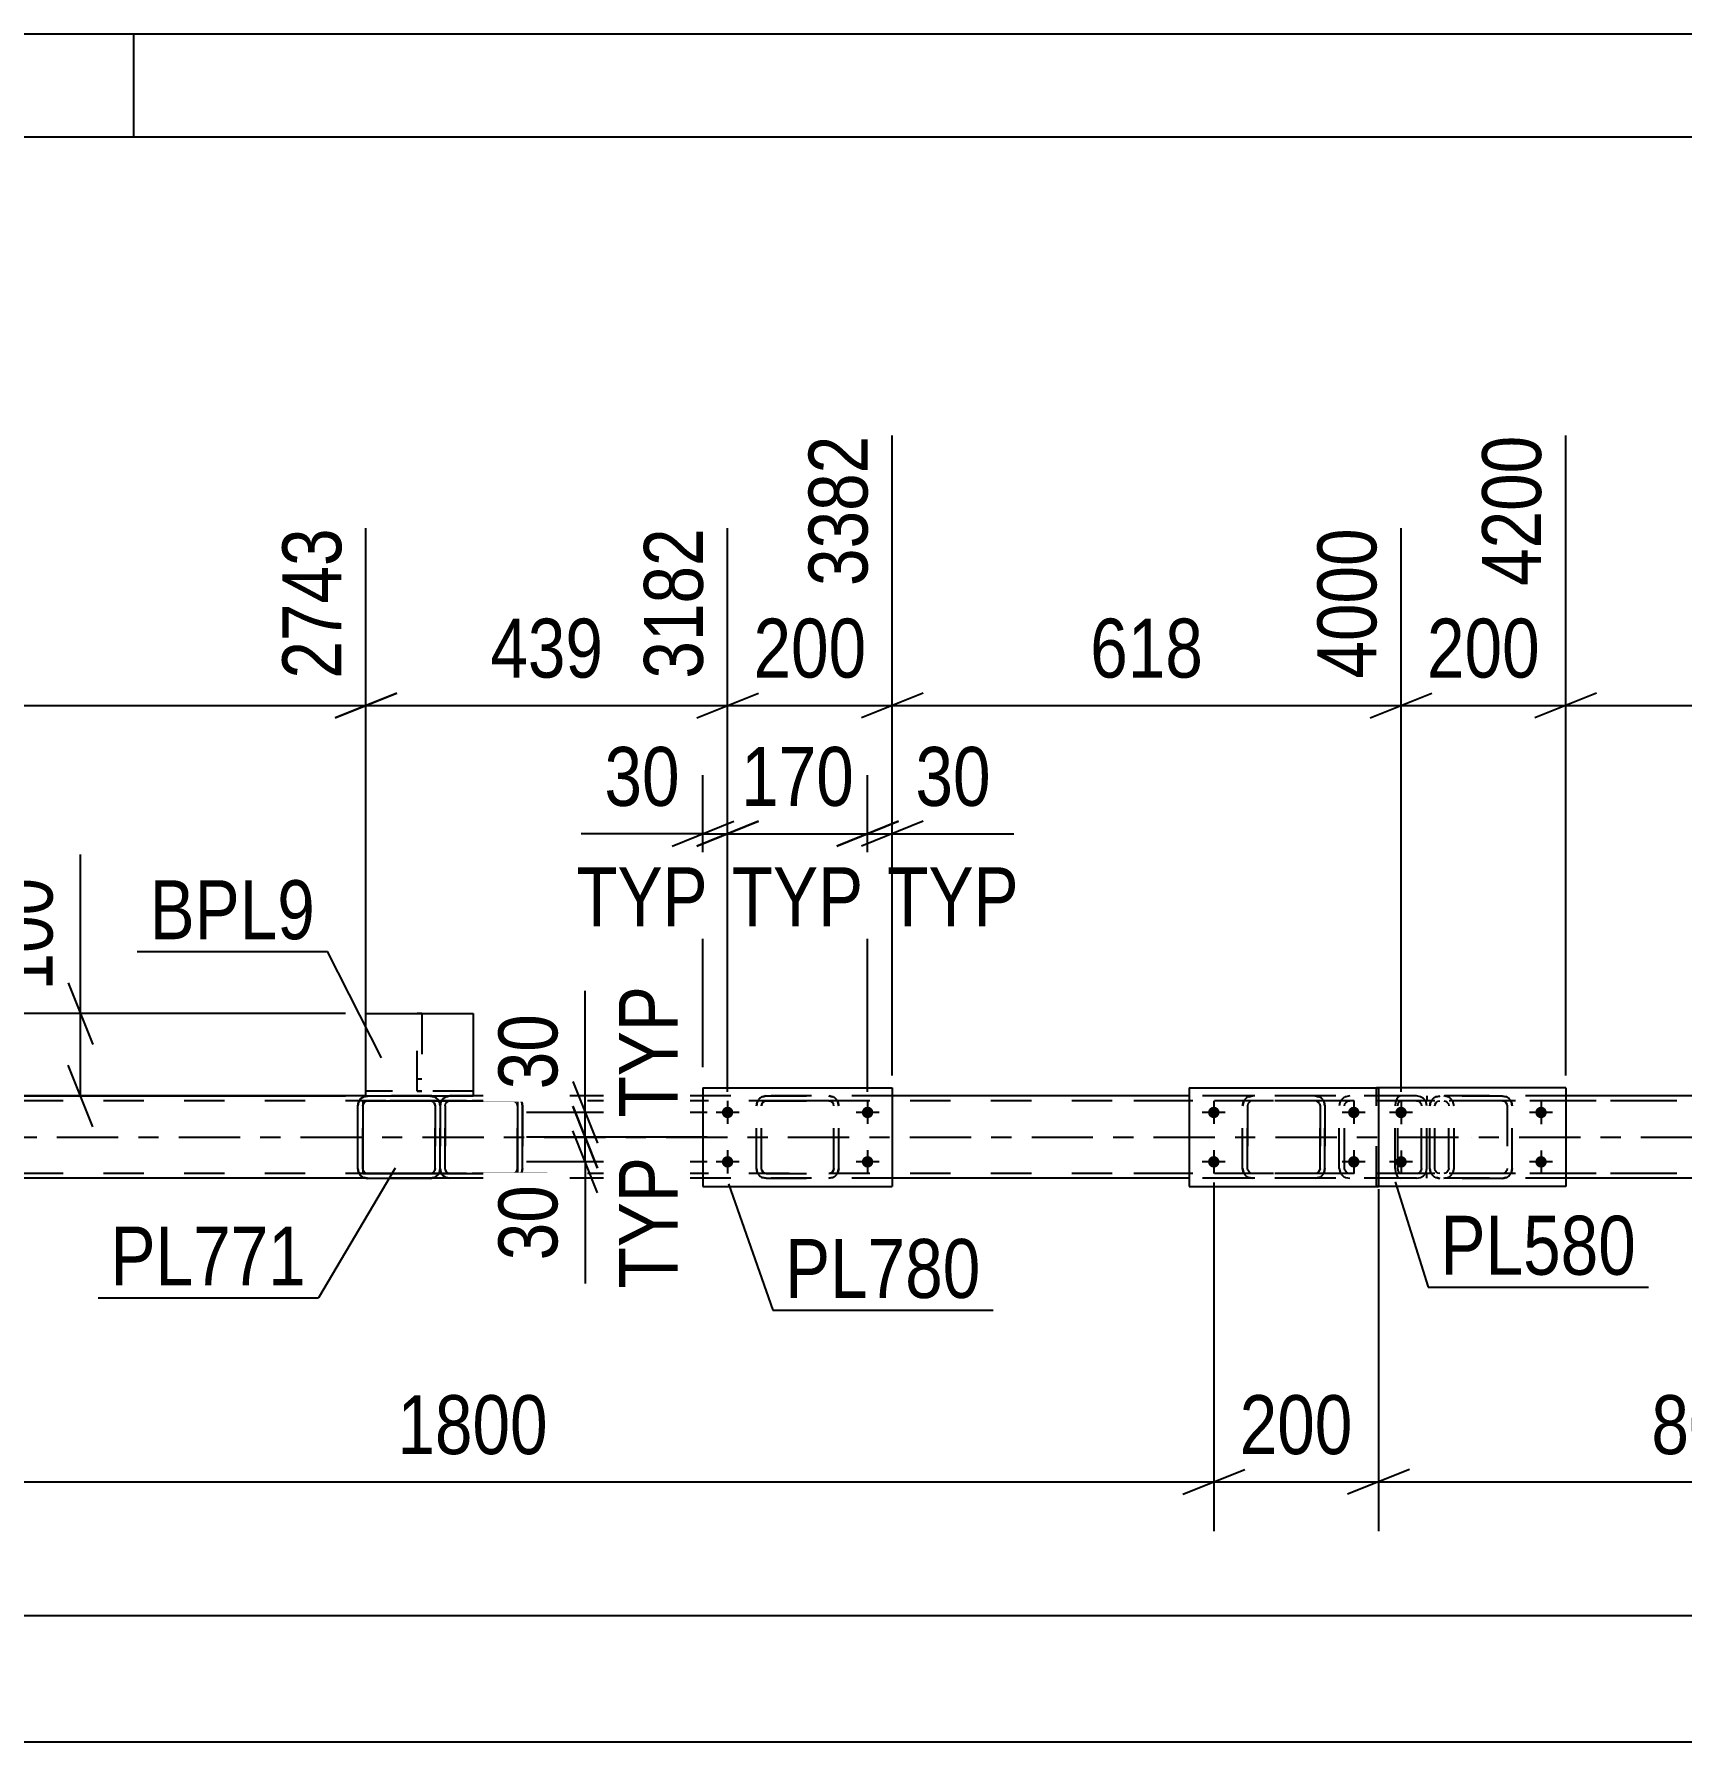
# Model space of a CAD drawing. Header units: millimetres. Extents: x -121 to 720, y -428 to 166.
# Drawn here: x 84.9 to 165, y 82.7 to 165.7 of the extents above; entities that cross this region are included whole.
import ezdxf

# ---------------------------------------------------------------- set-up
doc = ezdxf.new("R2010")
doc.units = ezdxf.units.MM
doc.linetypes.add('DXK_LINE_DOT2', pattern=[3.9198, 1.9599, -1.9599])
doc.linetypes.add('DXK_LINE_DOT3', pattern=[5.9187, 2.979, -0.9799, 0.9799, -0.9799])
doc.styles.add('Arial Narrow', font='ARIALN.TTF', dxfattribs={"height": 0.2})

# ---------------------------------------------------------------- blocks, each defined once
blk = doc.blocks.new('Unknown-318895430-1135')
at = {"color": 5, "linetype": 'Continuous'}
for p, q in [((719.765, 165.693), (-121.235, 165.693)), ((89.765, 160.693), (89.765, 165.693)), ((714.765, 160.693), (-116.235, 160.693))]:
    blk.add_line(p, q, dxfattribs=at)
blk = doc.blocks.new('Part-318895430-2420 - 2146')
at = {"color": 7, "linetype": 'DXK_LINE_DOT2'}
for p, q in [((104.64, 113.629), (104.676, 113.812)), ((104.676, 113.812), (104.64, 113.629)), ((104.88, 113.629), (104.898, 113.72)), ((104.88, 113.629), (104.898, 113.72)), ((104.95, 113.798), (104.898, 113.72)), ((104.936, 114.072), (105.12, 114.109)), ((105.028, 113.85), (104.95, 113.798)), ((105.12, 113.869), (105.028, 113.85)), ((108.16, 113.869), (105.12, 113.869)), ((108.16, 114.109), (108.343, 114.072)), ((108.252, 113.85), (108.16, 113.869)), ((108.33, 113.798), (108.252, 113.85)), ((108.33, 113.798), (108.382, 113.72)), ((108.382, 113.72), (108.4, 113.629)), ((108.4, 113.629), (108.382, 113.72)), ((108.603, 113.812), (108.64, 113.629)), ((104.64, 110.589), (104.64, 113.629)), ((104.64, 113.629), (104.64, 113.629)), ((104.64, 110.589), (104.64, 113.629)), ((104.88, 110.589), (104.88, 113.629)), ((104.88, 113.629), (104.88, 113.629)), ((104.88, 113.629), (104.88, 110.589)), ((108.4, 110.589), (108.4, 113.629)), ((108.4, 113.629), (108.4, 113.629)), ((108.4, 113.629), (108.4, 110.589)), ((108.64, 113.629), (108.64, 110.589)), ((104.64, 110.589), (104.64, 110.589)), ((104.676, 110.405), (104.64, 110.589)), ((104.64, 110.589), (104.676, 110.405)), ((104.88, 110.589), (104.88, 110.589)), ((104.898, 110.497), (104.88, 110.589)), ((104.898, 110.497), (104.88, 110.589)), ((104.95, 110.419), (104.898, 110.497)), ((105.028, 110.367), (104.95, 110.419)), ((105.12, 110.349), (105.028, 110.367)), ((108.16, 110.349), (105.12, 110.349)), ((108.252, 110.367), (108.16, 110.349)), ((108.33, 110.419), (108.252, 110.367)), ((108.382, 110.497), (108.33, 110.419)), ((108.4, 110.589), (108.382, 110.497)), ((108.382, 110.497), (108.4, 110.589)), ((108.4, 110.589), (108.4, 110.589)), ((108.64, 110.589), (108.603, 110.405)), ((105.12, 110.109), (104.936, 110.145)), ((108.343, 110.145), (108.16, 110.109))]:
    blk.add_line(p, q, dxfattribs=at)
at = {"color": 2, "linetype": 'Continuous'}
for p, q in [((105.12, 114.109), (104.936, 114.072)), ((108.16, 114.109), (105.12, 114.109)), ((108.343, 114.072), (108.16, 114.109)), ((108.64, 113.629), (108.603, 113.812)), ((108.64, 110.589), (108.64, 113.629)), ((108.64, 113.629), (108.64, 113.629)), ((108.603, 110.405), (108.64, 110.589)), ((108.64, 110.589), (108.64, 110.589)), ((104.936, 110.145), (105.12, 110.109)), ((108.16, 110.109), (105.12, 110.109)), ((108.16, 110.109), (108.343, 110.145))]:
    blk.add_line(p, q, dxfattribs=at)
at = {"color": 7, "linetype": 'DXK_LINE_DOT3'}
blk.add_line((106.64, 112.109), (106.64, 112.109), dxfattribs=at)
at = {"color": 7, "linetype": 'DXK_LINE_DOT2'}
for centre, start, end in [((105.12, 113.629), 112.5, 157.5), ((105.12, 113.629), 149.40115, 157.5), ((108.16, 113.629), 22.5, 67.5), ((105.12, 110.589), 202.5, 247.5), ((105.12, 110.589), 202.5, 210.59894), ((108.16, 110.589), 292.5, 337.5)]:
    blk.add_arc(centre, 0.48, start, end, dxfattribs=at)
at = {"color": 2, "linetype": 'Continuous'}
for centre, start, end in [((105.12, 113.629), 112.5, 149.40115), ((108.16, 113.629), 22.5, 67.5), ((105.12, 110.589), 210.59894, 247.5), ((108.16, 110.589), 292.5, 337.5)]:
    blk.add_arc(centre, 0.48, start, end, dxfattribs=at)
blk = doc.blocks.new('Bolt-318895430-2161 - 2146')
at = {"linetype": 'Continuous'}
for points in [[(118.605, 113.029, -1), (118.605, 113.589, -1)], [(125.405, 113.029, -1), (125.405, 113.589, -1)], [(118.605, 110.629, -1), (118.605, 111.189, -1)], [(125.405, 110.629, -1), (125.405, 111.189, -1)]]:
    blk.add_hatch(color=1, dxfattribs=at).paths.add_polyline_path(points)
at = {"color": 1, "linetype": 'Continuous'}
for p, q in [((118.605, 113.869), (118.605, 112.749)), ((125.405, 113.869), (125.405, 112.749)), ((119.165, 113.309), (118.045, 113.309)), ((125.965, 113.309), (124.845, 113.309)), ((118.605, 111.469), (118.605, 110.349)), ((125.405, 111.469), (125.405, 110.349)), ((119.165, 110.909), (118.045, 110.909)), ((125.965, 110.909), (124.845, 110.909))]:
    blk.add_line(p, q, dxfattribs=at)
blk = doc.blocks.new('Part-318895430-2288 - 2146')
at = {"color": 7, "linetype": 'DXK_LINE_DOT2'}
for p, q in [((151.047, 113.812), (151.026, 113.629)), ((151.106, 113.968), (151.047, 113.812)), ((151.194, 114.072), (151.106, 113.968)), ((151.162, 113.629), (151.172, 113.72)), ((151.172, 113.72), (151.202, 113.798)), ((151.297, 114.109), (151.194, 114.072)), ((151.202, 113.798), (151.245, 113.85)), ((151.245, 113.85), (151.297, 113.869)), ((163.454, 114.109), (151.297, 114.109)), ((163.454, 113.869), (151.297, 113.869)), ((152.574, 114.109), (152.574, 113.869)), ((153.581, 114.072), (153.389, 114.109)), ((153.389, 113.869), (153.485, 113.85)), ((153.485, 113.85), (153.566, 113.798)), ((153.566, 113.798), (153.621, 113.72)), ((153.621, 113.72), (153.64, 113.629)), ((153.856, 113.798), (153.853, 113.812)), ((153.891, 113.629), (153.856, 113.798)), ((151.026, 110.589), (151.026, 113.629)), ((151.162, 110.589), (151.162, 113.629)), ((153.64, 110.589), (153.64, 113.629)), ((153.891, 110.589), (153.891, 113.629)), ((151.026, 110.589), (151.047, 110.405)), ((151.047, 110.405), (151.106, 110.249)), ((151.172, 110.497), (151.162, 110.589)), ((151.202, 110.419), (151.172, 110.497)), ((151.245, 110.367), (151.202, 110.419)), ((151.297, 110.349), (151.245, 110.367)), ((163.454, 110.349), (151.297, 110.349)), ((152.574, 110.109), (152.574, 110.349)), ((153.485, 110.367), (153.389, 110.349)), ((153.566, 110.419), (153.485, 110.367)), ((153.621, 110.497), (153.566, 110.419)), ((153.64, 110.589), (153.621, 110.497)), ((153.853, 110.405), (153.891, 110.589)), ((151.106, 110.249), (151.194, 110.145)), ((151.194, 110.145), (151.297, 110.109)), ((163.454, 110.109), (151.297, 110.109)), ((153.389, 110.109), (153.581, 110.145))]:
    blk.add_line(p, q, dxfattribs=at)
for centre, start, end in [((153.403, 113.613), 23.84941, 68.8059), ((153.403, 110.604), 291.1941, 336.15059)]:
    blk.add_arc(centre, 0.492, start, end, dxfattribs=at)
blk = doc.blocks.new('Bolt-318895430-2160 - 2146')
at = {"linetype": 'Continuous'}
for points in [[(142.223, 113.029, -1), (142.223, 113.589, -1)], [(149.023, 113.029, -1), (149.023, 113.589, -1)], [(142.223, 110.629, -1), (142.223, 111.189, -1)], [(149.023, 110.629, -1), (149.023, 111.189, -1)]]:
    blk.add_hatch(color=1, dxfattribs=at).paths.add_polyline_path(points)
at = {"color": 1, "linetype": 'Continuous'}
for p, q in [((142.223, 113.869), (142.223, 112.749)), ((149.023, 113.869), (149.023, 112.749)), ((142.783, 113.309), (141.663, 113.309)), ((149.583, 113.309), (148.463, 113.309)), ((142.223, 111.469), (142.223, 110.349)), ((149.023, 111.469), (149.023, 110.349)), ((142.783, 110.909), (141.663, 110.909)), ((149.583, 110.909), (148.463, 110.909))]:
    blk.add_line(p, q, dxfattribs=at)
blk = doc.blocks.new('Part-318895430-2191 - 2146')
at = {"color": 7, "linetype": 'DXK_LINE_DOT2'}
for p, q in [((143.623, 113.629), (143.659, 113.812)), ((143.659, 113.812), (143.623, 113.629)), ((143.881, 113.72), (143.863, 113.629)), ((143.933, 113.798), (143.881, 113.72)), ((143.919, 114.072), (144.103, 114.109)), ((144.103, 114.109), (143.919, 114.072)), ((144.011, 113.85), (143.933, 113.798)), ((144.103, 113.869), (144.011, 113.85)), ((147.143, 114.109), (144.103, 114.109)), ((147.143, 113.869), (144.103, 113.869)), ((147.143, 114.109), (147.326, 114.072)), ((147.326, 114.072), (147.143, 114.109)), ((147.234, 113.85), (147.143, 113.869)), ((147.312, 113.798), (147.234, 113.85)), ((147.364, 113.72), (147.312, 113.798)), ((147.364, 113.72), (147.383, 113.629)), ((147.586, 113.812), (147.623, 113.629)), ((147.623, 113.629), (147.586, 113.812)), ((143.623, 110.589), (143.623, 113.629)), ((143.623, 113.629), (143.623, 113.629)), ((143.623, 110.589), (143.623, 113.629)), ((143.863, 110.589), (143.863, 113.629)), ((143.863, 113.629), (143.863, 113.629)), ((143.863, 113.629), (143.863, 110.589)), ((147.383, 110.589), (147.383, 113.629)), ((147.383, 113.629), (147.383, 113.629)), ((147.383, 113.629), (147.383, 110.589)), ((147.623, 110.589), (147.623, 113.629)), ((147.623, 113.629), (147.623, 113.629)), ((147.623, 113.629), (147.623, 110.589)), ((143.623, 110.589), (143.623, 110.589)), ((143.659, 110.405), (143.623, 110.589)), ((143.623, 110.589), (143.659, 110.405)), ((143.863, 110.589), (143.863, 110.589)), ((143.881, 110.497), (143.863, 110.589)), ((143.933, 110.419), (143.881, 110.497)), ((144.011, 110.367), (143.933, 110.419)), ((144.103, 110.349), (144.011, 110.367)), ((147.143, 110.349), (144.103, 110.349)), ((147.234, 110.367), (147.143, 110.349)), ((147.312, 110.419), (147.234, 110.367)), ((147.364, 110.497), (147.312, 110.419)), ((147.383, 110.589), (147.364, 110.497)), ((147.383, 110.589), (147.383, 110.589)), ((147.623, 110.589), (147.586, 110.405)), ((147.586, 110.405), (147.623, 110.589)), ((147.623, 110.589), (147.623, 110.589)), ((144.103, 110.109), (143.919, 110.145)), ((143.919, 110.145), (144.103, 110.109)), ((147.143, 110.109), (144.103, 110.109)), ((147.326, 110.145), (147.143, 110.109)), ((147.143, 110.109), (147.326, 110.145))]:
    blk.add_line(p, q, dxfattribs=at)
at = {"color": 7, "linetype": 'DXK_LINE_DOT3'}
blk.add_line((145.623, 112.109), (145.623, 112.109), dxfattribs=at)
at = {"color": 7, "linetype": 'DXK_LINE_DOT2'}
for centre, start, end in [((144.103, 113.629), 112.5, 157.5), ((144.103, 113.629), 112.5, 157.5), ((147.143, 113.629), 22.5, 67.5), ((147.143, 113.629), 22.5, 67.5), ((144.103, 110.589), 202.5, 247.5), ((144.103, 110.589), 202.5, 247.5), ((147.143, 110.589), 292.5, 337.5), ((147.143, 110.589), 292.5, 337.5)]:
    blk.add_arc(centre, 0.48, start, end, dxfattribs=at)
blk = doc.blocks.new('Part-318895430-2206 - 2146')
at = {"color": 7, "linetype": 'DXK_LINE_DOT2'}
for p in [(150.12, 109.707), (150.223, 114.507)]:
    blk.add_line(p, (150.12, 114.507), dxfattribs=at)
at = {"color": 2, "linetype": 'Continuous'}
for p, q in [((159.32, 114.507), (150.223, 114.507)), ((159.32, 114.507), (159.32, 109.707)), ((150.12, 109.709), (150.12, 109.707)), ((159.32, 109.707), (150.12, 109.707))]:
    blk.add_line(p, q, dxfattribs=at)
blk = doc.blocks.new('Part-318895430-2207 - 2146')
at = {"color": 7, "linetype": 'DXK_LINE_DOT2'}
for p, q in [((120.005, 113.629), (120.041, 113.812)), ((120.041, 113.812), (120.005, 113.629)), ((120.245, 113.629), (120.263, 113.72)), ((120.263, 113.72), (120.245, 113.629)), ((120.263, 113.72), (120.315, 113.798)), ((120.315, 113.798), (120.263, 113.72)), ((120.301, 114.072), (120.485, 114.109)), ((120.485, 114.109), (120.301, 114.072)), ((120.315, 113.798), (120.393, 113.85)), ((120.393, 113.85), (120.315, 113.798)), ((120.393, 113.85), (120.485, 113.869)), ((120.485, 113.869), (120.393, 113.85)), ((120.485, 114.109), (123.525, 114.109)), ((120.485, 114.109), (120.485, 114.109)), ((120.485, 114.109), (123.525, 114.109)), ((120.485, 113.869), (123.525, 113.869)), ((120.485, 113.869), (120.485, 113.869)), ((123.525, 113.869), (120.485, 113.869)), ((123.525, 114.109), (123.525, 114.109)), ((123.525, 114.109), (123.708, 114.072)), ((123.708, 114.072), (123.525, 114.109)), ((123.525, 113.869), (123.525, 113.869)), ((123.525, 113.869), (123.616, 113.85)), ((123.616, 113.85), (123.525, 113.869)), ((123.616, 113.85), (123.694, 113.798)), ((123.694, 113.798), (123.616, 113.85)), ((123.694, 113.798), (123.746, 113.72)), ((123.746, 113.72), (123.694, 113.798)), ((123.765, 113.629), (123.746, 113.72)), ((123.968, 113.812), (124.005, 113.629)), ((124.005, 113.629), (123.968, 113.812)), ((120.005, 110.589), (120.005, 113.629)), ((120.245, 110.589), (120.245, 113.629)), ((123.765, 110.589), (123.765, 113.629)), ((124.005, 110.589), (124.005, 113.629)), ((120.041, 110.405), (120.005, 110.589)), ((120.005, 110.589), (120.041, 110.405)), ((120.263, 110.497), (120.245, 110.589)), ((120.315, 110.419), (120.263, 110.497)), ((120.263, 110.497), (120.315, 110.419)), ((120.393, 110.367), (120.315, 110.419)), ((120.315, 110.419), (120.393, 110.367)), ((120.485, 110.349), (120.393, 110.367)), ((120.393, 110.367), (120.485, 110.349)), ((120.485, 110.349), (123.525, 110.349)), ((120.485, 110.349), (120.485, 110.349)), ((120.485, 110.349), (123.525, 110.349)), ((123.616, 110.367), (123.525, 110.349)), ((123.525, 110.349), (123.616, 110.367)), ((123.525, 110.349), (123.525, 110.349)), ((123.694, 110.419), (123.616, 110.367)), ((123.616, 110.367), (123.694, 110.419)), ((123.746, 110.497), (123.694, 110.419)), ((123.694, 110.419), (123.746, 110.497)), ((123.765, 110.589), (123.746, 110.497)), ((123.746, 110.497), (123.765, 110.589)), ((124.005, 110.589), (123.968, 110.405)), ((123.968, 110.405), (124.005, 110.589)), ((120.485, 110.109), (120.301, 110.145)), ((120.301, 110.145), (120.485, 110.109)), ((120.485, 110.109), (123.525, 110.109)), ((120.485, 110.109), (120.485, 110.109)), ((120.485, 110.109), (123.525, 110.109)), ((123.708, 110.145), (123.525, 110.109)), ((123.525, 110.109), (123.708, 110.145)), ((123.525, 110.109), (123.525, 110.109))]:
    blk.add_line(p, q, dxfattribs=at)
at = {"color": 7, "linetype": 'DXK_LINE_DOT3'}
blk.add_line((122.005, 112.109), (122.005, 112.109), dxfattribs=at)
at = {"color": 7, "linetype": 'DXK_LINE_DOT2'}
for centre, start, end in [((120.485, 113.629), 112.5, 157.5), ((120.485, 113.629), 112.5, 157.5), ((123.525, 113.629), 22.5, 67.5), ((123.525, 113.629), 22.5, 67.5), ((120.485, 110.589), 202.5, 247.5), ((120.485, 110.589), 202.5, 247.5), ((123.525, 110.589), 292.5, 337.5), ((123.525, 110.589), 292.5, 337.5)]:
    blk.add_arc(centre, 0.48, start, end, dxfattribs=at)
blk = doc.blocks.new('Part-318895430-2212 - 2146')
at = {"color": 2, "linetype": 'Continuous'}
for p, q in [((117.405, 114.509), (117.405, 109.709)), ((117.405, 114.509), (126.605, 114.509)), ((126.605, 114.509), (126.605, 109.709)), ((117.405, 109.709), (126.605, 109.709))]:
    blk.add_line(p, q, dxfattribs=at)
blk = doc.blocks.new('Part-318895430-2344 - 2146')
at = {"color": 7, "linetype": 'DXK_LINE_DOT2'}
for p, q in [((152.063, 114.109), (137.074, 114.109)), ((152.063, 113.869), (137.074, 113.869)), ((148.353, 113.798), (148.317, 113.629)), ((148.356, 113.812), (148.353, 113.798)), ((148.572, 113.629), (148.592, 113.72)), ((148.592, 113.72), (148.647, 113.798)), ((148.828, 114.109), (148.632, 114.072)), ((148.647, 113.798), (148.73, 113.85)), ((148.73, 113.85), (148.828, 113.869)), ((152.258, 114.072), (152.063, 114.109)), ((152.063, 113.869), (152.16, 113.85)), ((152.16, 113.85), (152.243, 113.798)), ((152.243, 113.798), (152.299, 113.72)), ((152.299, 113.72), (152.318, 113.629)), ((152.538, 113.798), (152.535, 113.812)), ((152.574, 113.629), (152.538, 113.798)), ((148.317, 110.589), (148.317, 113.629)), ((148.572, 110.589), (148.572, 113.629)), ((152.318, 110.589), (152.318, 113.629)), ((152.574, 110.589), (152.574, 113.629)), ((152.063, 110.349), (137.074, 110.349)), ((148.317, 110.589), (148.356, 110.405)), ((148.592, 110.497), (148.572, 110.589)), ((148.647, 110.419), (148.592, 110.497)), ((148.73, 110.367), (148.647, 110.419)), ((148.828, 110.349), (148.73, 110.367)), ((152.16, 110.367), (152.063, 110.349)), ((152.243, 110.419), (152.16, 110.367)), ((152.299, 110.497), (152.243, 110.419)), ((152.318, 110.589), (152.299, 110.497)), ((152.535, 110.405), (152.574, 110.589)), ((152.063, 110.109), (137.074, 110.109)), ((148.632, 110.145), (148.828, 110.109)), ((152.063, 110.109), (152.258, 110.145))]:
    blk.add_line(p, q, dxfattribs=at)
for centre, start, end in [((148.808, 113.608), 110.75831, 155.68004), ((152.082, 113.608), 24.31996, 69.24168), ((148.808, 110.609), 204.31996, 249.24168), ((152.082, 110.609), 290.75831, 335.68004)]:
    blk.add_arc(centre, 0.496, start, end, dxfattribs=at)
blk = doc.blocks.new('Bolt-318895430-2235 - 2146')
at = {"linetype": 'Continuous'}
for points in [[(151.32, 113.027, -1), (151.32, 113.587, -1)], [(158.12, 113.027, -1), (158.12, 113.587, -1)], [(151.32, 110.627, -1), (151.32, 111.187, -1)], [(158.12, 110.627, -1), (158.12, 111.187, -1)]]:
    blk.add_hatch(color=1, dxfattribs=at).paths.add_polyline_path(points)
at = {"color": 1, "linetype": 'Continuous'}
for p, q in [((151.32, 113.867), (151.32, 112.747)), ((158.12, 113.867), (158.12, 112.747)), ((151.88, 113.307), (150.76, 113.307)), ((158.68, 113.307), (157.56, 113.307)), ((151.32, 111.467), (151.32, 110.347)), ((158.12, 111.467), (158.12, 110.347)), ((151.88, 110.907), (150.76, 110.907)), ((158.68, 110.907), (157.56, 110.907))]:
    blk.add_line(p, q, dxfattribs=at)
blk = doc.blocks.new('Part-318895430-2388 - 2146')
at = {"color": 2, "linetype": 'Continuous'}
for p, q in [((101.04, 114.108), (101.04, 118.108)), ((101.04, 118.108), (106.24, 118.108)), ((106.24, 118.108), (106.24, 114.108)), ((105.118, 114.108), (101.04, 114.108)), ((101.04, 114.108), (101.04, 114.108))]:
    blk.add_line(p, q, dxfattribs=at)
at = {"color": 7, "linetype": 'DXK_LINE_DOT2'}
for p, q in [((106.24, 114.348), (101.04, 114.348)), ((106.24, 114.348), (101.04, 114.348)), ((101.04, 114.348), (101.04, 114.348)), ((101.04, 114.108), (101.04, 114.128)), ((106.24, 114.108), (101.04, 114.108)), ((106.24, 114.108), (105.118, 114.108)), ((106.24, 114.348), (106.24, 114.348)), ((106.24, 114.108), (106.24, 114.128)), ((106.24, 114.108), (106.24, 114.108))]:
    blk.add_line(p, q, dxfattribs=at)
blk = doc.blocks.new('Part-318895430-2313 - 2146')
at = {"color": 2, "linetype": 'Continuous'}
for p, q in [((100.88, 113.869), (100.88, 110.349)), ((100.88, 113.869), (108.4, 113.869)), ((108.4, 113.869), (108.4, 110.349)), ((100.88, 110.349), (108.4, 110.349))]:
    blk.add_line(p, q, dxfattribs=at)
blk = doc.blocks.new('Part-318895430-2370 - 2146')
at = {"color": 2, "linetype": 'Continuous'}
for p, q in [((141.023, 114.509), (141.023, 109.709)), ((141.023, 114.509), (150.223, 114.509)), ((150.223, 114.509), (150.223, 109.709)), ((141.023, 109.709), (150.223, 109.709))]:
    blk.add_line(p, q, dxfattribs=at)
blk = doc.blocks.new('Part-318895430-2373 - 2146')
at = {"color": 7, "linetype": 'DXK_LINE_DOT2'}
for p, q in [((103.52, 114.348), (103.52, 118.108)), ((103.76, 118.108), (103.52, 118.108)), ((103.76, 118.108), (103.76, 114.348)), ((103.52, 114.948), (103.76, 114.948)), ((103.76, 114.348), (103.52, 114.348)), ((103.52, 114.348), (103.76, 114.348))]:
    blk.add_line(p, q, dxfattribs=at)
blk = doc.blocks.new('Part-318895430-2394 - 2146')
at = {"color": 2, "linetype": 'Continuous'}
for p, q in [((100.676, 113.811), (100.64, 113.627)), ((101.12, 114.107), (100.936, 114.071)), ((104.16, 114.107), (101.12, 114.107)), ((104.343, 114.071), (104.16, 114.107)), ((100.64, 110.587), (100.64, 113.627)), ((100.64, 113.627), (100.64, 113.627)), ((100.64, 110.587), (100.64, 110.587)), ((100.64, 110.587), (100.676, 110.404)), ((101.12, 110.347), (101.114, 110.349)), ((104.16, 110.347), (101.12, 110.347)), ((104.16, 110.347), (104.165, 110.349)), ((100.936, 110.144), (101.12, 110.107)), ((104.16, 110.107), (101.12, 110.107)), ((104.16, 110.107), (104.343, 110.144))]:
    blk.add_line(p, q, dxfattribs=at)
at = {"color": 7, "linetype": 'DXK_LINE_DOT2'}
for p, q in [((100.64, 113.627), (100.676, 113.811)), ((100.88, 113.627), (100.898, 113.719)), ((100.88, 113.627), (100.898, 113.719)), ((100.95, 113.797), (100.898, 113.719)), ((100.936, 114.071), (101.12, 114.107)), ((101.028, 113.849), (100.95, 113.797)), ((101.12, 113.867), (101.028, 113.849)), ((104.16, 113.867), (101.12, 113.867)), ((104.16, 114.107), (104.343, 114.071)), ((104.252, 113.849), (104.16, 113.867)), ((104.33, 113.797), (104.252, 113.849)), ((104.33, 113.797), (104.382, 113.719)), ((104.382, 113.719), (104.4, 113.627)), ((104.4, 113.627), (104.382, 113.719)), ((104.603, 113.811), (104.64, 113.627)), ((104.64, 113.627), (104.603, 113.811)), ((100.64, 110.587), (100.64, 113.627)), ((100.88, 110.587), (100.88, 113.627)), ((100.88, 113.627), (100.88, 113.627)), ((100.88, 113.627), (100.88, 110.587)), ((104.4, 110.587), (104.4, 113.627)), ((104.4, 113.627), (104.4, 113.627)), ((104.4, 113.627), (104.4, 110.587)), ((104.64, 110.587), (104.64, 113.627)), ((104.64, 113.627), (104.64, 113.627)), ((104.64, 113.627), (104.64, 110.587)), ((100.676, 110.404), (100.64, 110.587)), ((100.88, 110.587), (100.88, 110.587)), ((100.898, 110.496), (100.88, 110.587)), ((100.898, 110.496), (100.88, 110.587)), ((100.95, 110.418), (100.898, 110.496)), ((101.028, 110.366), (100.95, 110.418)), ((101.12, 110.347), (101.028, 110.366)), ((104.252, 110.366), (104.16, 110.347)), ((104.33, 110.418), (104.252, 110.366)), ((104.382, 110.496), (104.33, 110.418)), ((104.4, 110.587), (104.382, 110.496)), ((104.382, 110.496), (104.4, 110.587)), ((104.4, 110.587), (104.4, 110.587)), ((104.64, 110.587), (104.603, 110.404)), ((104.603, 110.404), (104.64, 110.587)), ((104.64, 110.587), (104.64, 110.587)), ((101.12, 110.107), (100.936, 110.144)), ((104.343, 110.144), (104.16, 110.107))]:
    blk.add_line(p, q, dxfattribs=at)
at = {"color": 7, "linetype": 'DXK_LINE_DOT3'}
blk.add_line((102.64, 112.107), (102.64, 112.107), dxfattribs=at)
at = {"color": 2, "linetype": 'Continuous'}
for centre, start, end in [((101.12, 113.627), 112.5, 157.5), ((104.16, 113.627), 30.75722, 67.5), ((101.12, 110.587), 202.5, 247.5), ((104.16, 110.587), 292.5, 329.55939)]:
    blk.add_arc(centre, 0.48, start, end, dxfattribs=at)
at = {"color": 7, "linetype": 'DXK_LINE_DOT2'}
for centre, start, end in [((101.12, 113.627), 112.5, 157.5), ((104.16, 113.627), 22.5, 67.5), ((104.16, 113.627), 22.5, 30.75722), ((101.12, 110.587), 202.5, 247.5), ((104.16, 110.587), 292.5, 337.5), ((104.16, 110.587), 329.55939, 337.5)]:
    blk.add_arc(centre, 0.48, start, end, dxfattribs=at)
blk = doc.blocks.new('Part-318895430-2494 - 2146')
at = {"color": 7, "linetype": 'DXK_LINE_DOT2'}
for p, q in [((152.72, 113.627), (152.757, 113.811)), ((152.757, 113.811), (152.72, 113.627)), ((152.96, 113.627), (152.978, 113.719)), ((152.978, 113.719), (153.031, 113.797)), ((153.017, 114.071), (153.2, 114.107)), ((153.2, 114.107), (153.017, 114.071)), ((153.031, 113.797), (153.108, 113.849)), ((153.108, 113.849), (153.2, 113.867)), ((156.24, 114.107), (153.2, 114.107)), ((156.24, 113.867), (153.2, 113.867)), ((156.24, 114.107), (156.424, 114.071)), ((156.424, 114.071), (156.24, 114.107)), ((156.24, 113.867), (156.332, 113.849)), ((156.332, 113.849), (156.41, 113.797)), ((156.41, 113.797), (156.462, 113.719)), ((156.462, 113.719), (156.48, 113.627)), ((156.684, 113.811), (156.72, 113.627)), ((156.72, 113.627), (156.684, 113.811)), ((152.72, 110.587), (152.72, 113.627)), ((152.96, 110.587), (152.96, 113.627)), ((156.48, 113.627), (156.48, 110.587)), ((156.72, 110.587), (156.72, 113.627)), ((152.757, 110.404), (152.72, 110.587)), ((152.72, 110.587), (152.757, 110.404)), ((152.978, 110.496), (152.96, 110.587)), ((153.031, 110.418), (152.978, 110.496)), ((153.108, 110.366), (153.031, 110.418)), ((153.2, 110.347), (153.108, 110.366)), ((156.24, 110.347), (153.2, 110.347)), ((156.332, 110.366), (156.24, 110.347)), ((156.41, 110.418), (156.332, 110.366)), ((156.462, 110.496), (156.41, 110.418)), ((156.48, 110.587), (156.462, 110.496)), ((156.72, 110.587), (156.684, 110.404)), ((156.684, 110.404), (156.72, 110.587)), ((153.2, 110.107), (153.017, 110.144)), ((153.017, 110.144), (153.2, 110.107)), ((156.24, 110.107), (153.2, 110.107)), ((156.424, 110.144), (156.24, 110.107)), ((156.24, 110.107), (156.424, 110.144))]:
    blk.add_line(p, q, dxfattribs=at)
at = {"color": 7, "linetype": 'DXK_LINE_DOT3'}
blk.add_line((154.72, 112.107), (154.72, 112.107), dxfattribs=at)
at = {"color": 7, "linetype": 'DXK_LINE_DOT2'}
for centre, start, end in [((153.2, 113.627), 112.5, 157.5), ((153.2, 113.627), 112.5, 157.5), ((156.24, 113.627), 22.5, 67.5), ((156.24, 113.627), 22.5, 67.5), ((153.2, 110.587), 202.5, 247.5), ((153.2, 110.587), 202.5, 247.5), ((156.24, 110.587), 292.5, 337.5), ((156.24, 110.587), 292.5, 337.5)]:
    blk.add_arc(centre, 0.48, start, end, dxfattribs=at)
blk = doc.blocks.new('Part-318895430-2507 - 2146')
at = {"color": 7, "linetype": 'DXK_LINE_DOT2'}
for p, q in [((599.816, 113.869), (-8.673, 113.869)), ((108.16, 114.109), (101.04, 114.109)), ((126.605, 114.109), (117.405, 114.109)), ((159.32, 114.109), (141.023, 114.109)), ((599.816, 110.349), (-8.673, 110.349)), ((104.165, 110.109), (101.114, 110.109)), ((108.16, 110.109), (105.12, 110.109)), ((126.605, 110.109), (117.405, 110.109)), ((159.32, 110.109), (141.023, 110.109))]:
    blk.add_line(p, q, dxfattribs=at)
at = {"color": 2, "linetype": 'Continuous'}
for p, q in [((101.04, 114.109), (70.218, 114.109)), ((117.405, 114.109), (108.16, 114.109)), ((141.023, 114.109), (126.605, 114.109)), ((181.023, 114.109), (159.32, 114.109)), ((101.114, 110.109), (70.218, 110.109)), ((105.12, 110.109), (104.165, 110.109)), ((117.405, 110.109), (108.16, 110.109)), ((141.023, 110.109), (126.605, 110.109)), ((181.023, 110.109), (159.32, 110.109))]:
    blk.add_line(p, q, dxfattribs=at)
at = {"color": 7, "linetype": 'DXK_LINE_DOT3'}
blk.add_line((-8.673, 112.109), (599.816, 112.109), dxfattribs=at)
blk = doc.blocks.new('StraightDimension-318895430-3306 - 2146')
at = {"color": 7, "linetype": 'Continuous'}
for p, q in [((125.405, 114.309), (125.405, 129.702)), ((126.605, 115.509), (126.605, 129.702)), ((123.905, 126.252), (126.905, 127.452)), ((128.105, 127.452), (125.105, 126.252)), ((125.405, 126.852), (126.605, 126.852)), ((126.605, 126.852), (132.511, 126.852)), ((126.605, 126.852), (132.511, 126.852))]:
    blk.add_line(p, q, dxfattribs=at)
at = {"color": 0}
blk.add_wipeout([(131.986, 127.602), (131.986, 131.802), (127.13, 131.802), (127.13, 127.602)], dxfattribs=at)
at = {"color": 0, "linetype": 'Continuous'}
blk.add_wipeout([(133.353, 121.752), (133.353, 125.952), (125.763, 125.952), (125.763, 121.752)], dxfattribs=at)
at = {"color": 3, "style": 'Arial Narrow'}
blk.add_text('30', height=2.8633, dxfattribs=at).set_placement((127.73, 128.202))
at = {"color": 3, "linetype": 'Continuous', "style": 'Arial Narrow'}
blk.add_text('TYP', height=2.8633, dxfattribs=at).set_placement((126.363, 122.352))
blk = doc.blocks.new('StraightDimension-318895430-22168 - 2146')
at = {"color": 7, "linetype": 'Continuous'}
for p, q in [((159.32, 115.109), (159.32, 146.197)), ((151.32, 114.307), (151.32, 141.697)), ((149.82, 132.485), (152.82, 133.685)), ((160.82, 133.685), (157.82, 132.485)), ((151.32, 133.085), (159.32, 133.085))]:
    blk.add_line(p, q, dxfattribs=at)
at = {"color": 0}
blk.add_wipeout([(158.662, 133.835), (158.662, 138.035), (151.978, 138.035), (151.978, 133.835)], dxfattribs=at)
at = {"color": 3, "style": 'Arial Narrow'}
blk.add_text('200', height=2.8633, dxfattribs=at).set_placement((152.578, 134.435))
at = {"color": 0, "linetype": 'Continuous'}
blk.add_wipeout([(158.72, 146.797), (154.52, 146.797), (154.52, 138.285), (158.72, 138.285)], dxfattribs=at)
at = {"color": 3, "linetype": 'Continuous', "style": 'Arial Narrow'}
blk.add_text('4200', height=2.8633, rotation=90.00021, dxfattribs=at).set_placement((158.12, 138.885))
blk = doc.blocks.new('StraightDimension-318895430-22167 - 2146')
at = {"color": 7, "linetype": 'Continuous'}
for p, q in [((159.32, 115.109), (159.32, 146.197)), ((202.401, 114.307), (202.401, 141.697)), ((160.82, 133.685), (157.82, 132.485)), ((200.901, 132.485), (203.901, 133.685)), ((159.32, 133.085), (202.401, 133.085))]:
    blk.add_line(p, q, dxfattribs=at)
at = {"color": 0}
blk.add_wipeout([(185.117, 133.835), (185.117, 138.035), (176.604, 138.035), (176.604, 133.835)], dxfattribs=at)
at = {"color": 3, "style": 'Arial Narrow'}
blk.add_text('1077', height=2.8633, dxfattribs=at).set_placement((177.204, 134.435))
at = {"color": 0, "linetype": 'Continuous'}
blk.add_wipeout([(201.801, 142.297), (197.601, 142.297), (197.601, 133.785), (201.801, 133.785)], dxfattribs=at)
at = {"color": 3, "linetype": 'Continuous', "style": 'Arial Narrow'}
blk.add_text('5277', height=2.8633, rotation=90.00021, dxfattribs=at).set_placement((201.201, 134.385))
blk = doc.blocks.new('StraightDimension-318895430-19525 - 2146')
at = {"color": 7, "linetype": 'Continuous'}
for p, q in [((142.223, 109.909), (142.223, 92.96)), ((150.223, 109.583), (150.223, 92.96)), ((140.723, 94.76), (143.723, 95.96)), ((151.723, 95.96), (148.723, 94.76)), ((142.223, 95.36), (150.223, 95.36))]:
    blk.add_line(p, q, dxfattribs=at)
at = {"color": 0}
blk.add_wipeout([(149.565, 96.11), (149.565, 100.31), (142.88, 100.31), (142.88, 96.11)], dxfattribs=at)
at = {"color": 3, "style": 'Arial Narrow'}
blk.add_text('200', height=2.8633, dxfattribs=at).set_placement((143.48, 96.71))
blk = doc.blocks.new('StraightDimension-318895430-2563 - 2146')
at = {"color": 7, "linetype": 'Continuous'}
blk.add_line((-8.673, 88.876), (638.455, 88.876), dxfattribs=at)
blk = doc.blocks.new('StraightDimension-318895430-2584 - 2146')
at = {"color": 7, "linetype": 'Continuous'}
blk.add_line((-9.313, 82.732), (639.095, 82.732), dxfattribs=at)
blk = doc.blocks.new('StraightDimension-318895430-2616 - 2146')
at = {"color": 7, "linetype": 'Continuous'}
for p, q in [((87.167, 118.108), (87.167, 125.843)), ((87.167, 118.108), (87.167, 125.843)), ((86.567, 119.608), (87.767, 116.608)), ((100.04, 118.108), (84.317, 118.108)), ((87.167, 114.108), (87.167, 118.108)), ((87.767, 112.608), (86.567, 115.608)), ((100.04, 114.108), (84.317, 114.108))]:
    blk.add_line(p, q, dxfattribs=at)
at = {"color": 0}
blk.add_wipeout([(86.417, 125.318), (82.217, 125.318), (82.217, 118.633), (86.417, 118.633)], dxfattribs=at)
at = {"color": 3, "style": 'Arial Narrow'}
blk.add_text('100', height=2.8633, rotation=90.00021, dxfattribs=at).set_placement((85.817, 119.233))
blk = doc.blocks.new('StraightDimension-318895430-3285 - 2146')
at = {"color": 7, "linetype": 'Continuous'}
for p, q in [((111.087, 113.609), (112.287, 110.609)), ((117.605, 112.109), (108.837, 112.109)), ((112.287, 109.409), (111.087, 112.409)), ((111.687, 110.909), (111.687, 112.109)), ((117.605, 110.909), (108.837, 110.909)), ((111.687, 110.909), (111.687, 105.002)), ((111.687, 110.909), (111.687, 105.002))]:
    blk.add_line(p, q, dxfattribs=at)
at = {"color": 0, "linetype": 'Continuous'}
blk.add_wipeout([(116.787, 111.75), (112.587, 111.75), (112.587, 104.161), (116.787, 104.161)], dxfattribs=at)
at = {"color": 0}
blk.add_wipeout([(110.937, 110.384), (106.737, 110.384), (106.737, 105.527), (110.937, 105.527)], dxfattribs=at)
at = {"color": 3, "linetype": 'Continuous', "style": 'Arial Narrow'}
blk.add_text('TYP', height=2.8633, rotation=90.00021, dxfattribs=at).set_placement((116.187, 104.761))
at = {"color": 3, "style": 'Arial Narrow'}
blk.add_text('30', height=2.8633, rotation=90.00021, dxfattribs=at).set_placement((110.337, 106.127))
blk = doc.blocks.new('StraightDimension-318895430-3295 - 2146')
at = {"color": 7, "linetype": 'Continuous'}
for p, q in [((111.687, 113.309), (111.687, 119.215)), ((111.687, 113.309), (111.687, 119.215)), ((111.087, 114.809), (112.287, 111.809)), ((117.605, 113.309), (108.837, 113.309)), ((112.287, 110.609), (111.087, 113.609)), ((111.687, 112.109), (111.687, 113.309)), ((117.605, 112.109), (108.837, 112.109))]:
    blk.add_line(p, q, dxfattribs=at)
at = {"color": 0, "linetype": 'Continuous'}
blk.add_wipeout([(116.787, 120.057), (112.587, 120.056), (112.587, 112.467), (116.787, 112.467)], dxfattribs=at)
at = {"color": 0}
blk.add_wipeout([(110.937, 118.69), (106.737, 118.69), (106.737, 113.834), (110.937, 113.834)], dxfattribs=at)
at = {"color": 3, "linetype": 'Continuous', "style": 'Arial Narrow'}
blk.add_text('TYP', height=2.8633, rotation=90.00021, dxfattribs=at).set_placement((116.187, 113.067))
at = {"color": 3, "style": 'Arial Narrow'}
blk.add_text('30', height=2.8633, rotation=90.00021, dxfattribs=at).set_placement((110.337, 114.434))
blk = doc.blocks.new('StraightDimension-318895430-3316 - 2146')
at = {"color": 7, "linetype": 'Continuous'}
for p, q in [((118.605, 114.309), (118.605, 129.702)), ((125.405, 114.309), (125.405, 129.702)), ((117.105, 126.252), (120.105, 127.452)), ((126.905, 127.452), (123.905, 126.252)), ((118.605, 126.852), (125.405, 126.852))]:
    blk.add_line(p, q, dxfattribs=at)
at = {"color": 0}
blk.add_wipeout([(125.347, 127.602), (125.347, 131.802), (118.662, 131.802), (118.662, 127.602)], dxfattribs=at)
at = {"color": 0, "linetype": 'Continuous'}
blk.add_wipeout([(125.799, 121.752), (125.799, 125.952), (118.21, 125.952), (118.21, 121.752)], dxfattribs=at)
at = {"color": 3, "style": 'Arial Narrow'}
blk.add_text('170', height=2.8633, dxfattribs=at).set_placement((119.262, 128.202))
at = {"color": 3, "linetype": 'Continuous', "style": 'Arial Narrow'}
blk.add_text('TYP', height=2.8633, dxfattribs=at).set_placement((118.81, 122.352))
blk = doc.blocks.new('StraightDimension-318895430-3326 - 2146')
at = {"color": 7, "linetype": 'Continuous'}
for p, q in [((117.405, 115.509), (117.405, 129.702)), ((118.605, 114.309), (118.605, 129.702)), ((115.905, 126.252), (118.905, 127.452)), ((120.105, 127.452), (117.105, 126.252)), ((117.405, 126.852), (111.498, 126.852)), ((117.405, 126.852), (111.498, 126.852)), ((117.405, 126.852), (118.605, 126.852))]:
    blk.add_line(p, q, dxfattribs=at)
at = {"color": 0}
blk.add_wipeout([(116.88, 127.602), (116.88, 131.802), (112.023, 131.802), (112.023, 127.602)], dxfattribs=at)
at = {"color": 0, "linetype": 'Continuous'}
blk.add_wipeout([(118.246, 121.752), (118.246, 125.952), (110.657, 125.952), (110.657, 121.752)], dxfattribs=at)
at = {"color": 3, "style": 'Arial Narrow'}
blk.add_text('30', height=2.8633, dxfattribs=at).set_placement((112.623, 128.202))
at = {"color": 3, "linetype": 'Continuous', "style": 'Arial Narrow'}
blk.add_text('TYP', height=2.8633, dxfattribs=at).set_placement((111.257, 122.352))
blk = doc.blocks.new('StraightDimension-318895430-19524 - 2146')
at = {"color": 7, "linetype": 'Continuous'}
for p, q in [((150.223, 109.583), (150.223, 92.96)), ((182.223, 109.909), (182.223, 92.96)), ((151.723, 95.96), (148.723, 94.76)), ((180.723, 94.76), (183.723, 95.96)), ((150.223, 95.36), (182.223, 95.36))]:
    blk.add_line(p, q, dxfattribs=at)
at = {"color": 0}
blk.add_wipeout([(169.565, 96.11), (169.565, 100.31), (162.88, 100.31), (162.88, 96.11)], dxfattribs=at)
at = {"color": 3, "style": 'Arial Narrow'}
blk.add_text('800', height=2.8633, dxfattribs=at).set_placement((163.48, 96.71))
blk = doc.blocks.new('StraightDimension-318895430-19526 - 2146')
at = {"color": 7, "linetype": 'Continuous'}
for p, q in [((142.223, 109.909), (142.223, 92.96)), ((70.218, 109.109), (70.218, 92.96)), ((71.718, 95.96), (68.718, 94.76)), ((140.723, 94.76), (143.723, 95.96)), ((70.218, 95.36), (142.223, 95.36))]:
    blk.add_line(p, q, dxfattribs=at)
at = {"color": 0}
blk.add_wipeout([(110.476, 96.11), (110.476, 100.31), (101.964, 100.31), (101.964, 96.11)], dxfattribs=at)
at = {"color": 3, "style": 'Arial Narrow'}
blk.add_text('1800', height=2.8633, dxfattribs=at).set_placement((102.564, 96.71))
blk = doc.blocks.new('StraightDimension-318895430-22169 - 2146')
at = {"color": 7, "linetype": 'Continuous'}
for p, q in [((126.605, 115.109), (126.605, 146.197)), ((151.32, 114.307), (151.32, 141.697)), ((128.105, 133.685), (125.105, 132.485)), ((149.82, 132.485), (152.82, 133.685)), ((126.605, 133.085), (151.32, 133.085))]:
    blk.add_line(p, q, dxfattribs=at)
at = {"color": 0}
blk.add_wipeout([(142.305, 133.835), (142.305, 138.035), (135.62, 138.035), (135.62, 133.835)], dxfattribs=at)
at = {"color": 3, "style": 'Arial Narrow'}
blk.add_text('618', height=2.8633, dxfattribs=at).set_placement((136.22, 134.435))
at = {"color": 0, "linetype": 'Continuous'}
blk.add_wipeout([(150.72, 142.297), (146.52, 142.297), (146.52, 133.785), (150.72, 133.785)], dxfattribs=at)
at = {"color": 3, "linetype": 'Continuous', "style": 'Arial Narrow'}
blk.add_text('4000', height=2.8633, rotation=90.00021, dxfattribs=at).set_placement((150.12, 134.385))
blk = doc.blocks.new('StraightDimension-318895430-22170 - 2146')
at = {"color": 7, "linetype": 'Continuous'}
for p, q in [((126.605, 115.109), (126.605, 146.197)), ((118.605, 114.309), (118.605, 141.697)), ((117.105, 132.485), (120.105, 133.685)), ((128.105, 133.685), (125.105, 132.485)), ((118.605, 133.085), (126.605, 133.085))]:
    blk.add_line(p, q, dxfattribs=at)
at = {"color": 0}
blk.add_wipeout([(125.947, 133.835), (125.947, 138.035), (119.262, 138.035), (119.262, 133.835)], dxfattribs=at)
at = {"color": 3, "style": 'Arial Narrow'}
blk.add_text('200', height=2.8633, dxfattribs=at).set_placement((119.862, 134.435))
at = {"color": 0, "linetype": 'Continuous'}
blk.add_wipeout([(126.005, 146.797), (121.805, 146.797), (121.805, 138.285), (126.005, 138.285)], dxfattribs=at)
at = {"color": 3, "linetype": 'Continuous', "style": 'Arial Narrow'}
blk.add_text('3382', height=2.8633, rotation=90.00021, dxfattribs=at).set_placement((125.405, 138.885))
blk = doc.blocks.new('StraightDimension-318895430-22171 - 2146')
at = {"color": 7, "linetype": 'Continuous'}
for p, q in [((101.04, 117.782), (101.04, 141.697)), ((118.605, 114.309), (118.605, 141.697)), ((102.54, 133.685), (99.54, 132.485)), ((117.105, 132.485), (120.105, 133.685)), ((101.04, 133.085), (118.605, 133.085))]:
    blk.add_line(p, q, dxfattribs=at)
at = {"color": 0}
blk.add_wipeout([(113.164, 133.835), (113.164, 138.035), (106.48, 138.035), (106.48, 133.835)], dxfattribs=at)
at = {"color": 3, "style": 'Arial Narrow'}
blk.add_text('439', height=2.8633, dxfattribs=at).set_placement((107.08, 134.435))
at = {"color": 0, "linetype": 'Continuous'}
blk.add_wipeout([(118.005, 142.297), (113.805, 142.297), (113.805, 133.785), (118.005, 133.785)], dxfattribs=at)
at = {"color": 3, "linetype": 'Continuous', "style": 'Arial Narrow'}
blk.add_text('3182', height=2.8633, rotation=90.00021, dxfattribs=at).set_placement((117.405, 134.385))
blk = doc.blocks.new('StraightDimension-318895430-22172 - 2146')
at = {"color": 7, "linetype": 'Continuous'}
for p, q in [((57.159, 115.109), (57.159, 146.197)), ((101.04, 117.782), (101.04, 141.697)), ((58.659, 133.685), (55.659, 132.485)), ((99.54, 132.485), (102.54, 133.685)), ((57.159, 133.085), (101.04, 133.085))]:
    blk.add_line(p, q, dxfattribs=at)
at = {"color": 0}
blk.add_wipeout([(83.356, 133.835), (83.356, 138.035), (74.843, 138.035), (74.843, 133.835)], dxfattribs=at)
at = {"color": 3, "style": 'Arial Narrow'}
blk.add_text('1097', height=2.8633, dxfattribs=at).set_placement((75.443, 134.435))
at = {"color": 0, "linetype": 'Continuous'}
blk.add_wipeout([(100.44, 142.297), (96.24, 142.297), (96.24, 133.785), (100.44, 133.785)], dxfattribs=at)
at = {"color": 3, "linetype": 'Continuous', "style": 'Arial Narrow'}
blk.add_text('2743', height=2.8633, rotation=90.00021, dxfattribs=at).set_placement((99.84, 134.385))
blk = doc.blocks.new('Mark-318895430-2202 - 2146')
at = {"color": 30, "linetype": 'Continuous'}
for p, q in [((151.026, 109.931), (152.637, 104.825)), ((152.637, 104.825), (163.341, 104.825))]:
    blk.add_line(p, q, dxfattribs=at)
at = {"color": 0}
blk.add_wipeout([(162.741, 105.425), (162.741, 108.425), (153.237, 108.425), (153.237, 105.425)], dxfattribs=at)
blk.add_wipeout([(162.741, 105.425), (162.741, 108.425), (153.237, 108.425), (153.237, 105.425)], dxfattribs=at)
at = {"color": 3, "style": 'Arial Narrow'}
blk.add_text('PL580', height=2.8633, dxfattribs=at).set_placement((153.237, 105.425))
blk = doc.blocks.new('Mark-318895430-2208 - 2146')
at = {"color": 30, "linetype": 'Continuous'}
for p, q in [((118.657, 109.839), (120.797, 103.697)), ((120.797, 103.697), (131.501, 103.697))]:
    blk.add_line(p, q, dxfattribs=at)
at = {"color": 0}
blk.add_wipeout([(130.901, 104.297), (130.901, 107.297), (121.397, 107.297), (121.397, 104.297)], dxfattribs=at)
blk.add_wipeout([(130.901, 104.297), (130.901, 107.297), (121.397, 107.297), (121.397, 104.297)], dxfattribs=at)
at = {"color": 3, "style": 'Arial Narrow'}
blk.add_text('PL780', height=2.8633, dxfattribs=at).set_placement((121.397, 104.297))
blk = doc.blocks.new('Mark-318895430-2309 - 2146')
at = {"color": 30, "linetype": 'Continuous'}
for p in [(102.463, 110.605), (88.032, 104.302)]:
    blk.add_line(p, (98.736, 104.302), dxfattribs=at)
at = {"color": 0}
blk.add_wipeout([(98.136, 104.902), (98.136, 107.902), (88.632, 107.902), (88.632, 104.902)], dxfattribs=at)
blk.add_wipeout([(98.136, 104.902), (98.136, 107.902), (88.632, 107.902), (88.632, 104.902)], dxfattribs=at)
at = {"color": 3, "style": 'Arial Narrow'}
blk.add_text('PL771', height=2.8633, dxfattribs=at).set_placement((88.632, 104.902))
blk = doc.blocks.new('Mark-318895430-2384 - 2146')
at = {"color": 30, "linetype": 'Continuous'}
for p in [(89.931, 121.125), (101.793, 115.965)]:
    blk.add_line(p, (99.17, 121.125), dxfattribs=at)
at = {"color": 0}
blk.add_wipeout([(98.57, 121.725), (98.57, 124.725), (90.531, 124.725), (90.531, 121.725)], dxfattribs=at)
blk.add_wipeout([(98.57, 121.725), (98.57, 124.725), (90.531, 124.725), (90.531, 121.725)], dxfattribs=at)
at = {"color": 3, "style": 'Arial Narrow'}
blk.add_text('BPL9', height=2.8633, dxfattribs=at).set_placement((90.531, 121.725))

msp = doc.modelspace()

# ---------------------------------------------------------------- block references
for name in ['Unknown-318895430-1135', 'Part-318895430-2388 - 2146', 'Part-318895430-2373 - 2146', 'Part-318895430-2507 - 2146', 'Part-318895430-2212 - 2146', 'Part-318895430-2370 - 2146', 'Part-318895430-2206 - 2146', 'Part-318895430-2394 - 2146', 'Part-318895430-2313 - 2146', 'Part-318895430-2420 - 2146', 'Bolt-318895430-2161 - 2146', 'Part-318895430-2207 - 2146', 'Part-318895430-2344 - 2146', 'Bolt-318895430-2160 - 2146', 'Part-318895430-2191 - 2146', 'Bolt-318895430-2235 - 2146', 'Part-318895430-2288 - 2146', 'Part-318895430-2494 - 2146']:
    msp.add_blockref(name, (0, 0))

# ---------------------------------------------------------------- next in the draw order: block references
for name in ['StraightDimension-318895430-22168 - 2146', 'StraightDimension-318895430-3306 - 2146', 'StraightDimension-318895430-2616 - 2146', 'StraightDimension-318895430-19525 - 2146']:
    msp.add_blockref(name, (0, 0))

# ---------------------------------------------------------------- next in the draw order: block references
for name in ['StraightDimension-318895430-22167 - 2146', 'StraightDimension-318895430-2563 - 2146']:
    msp.add_blockref(name, (0, 0))

# ---------------------------------------------------------------- next in the draw order: block references
msp.add_blockref('StraightDimension-318895430-2584 - 2146', (0, 0))

# ---------------------------------------------------------------- next in the draw order: block references
for name in ['StraightDimension-318895430-3285 - 2146', 'StraightDimension-318895430-19524 - 2146']:
    msp.add_blockref(name, (0, 0))

# ---------------------------------------------------------------- next in the draw order: block references
for name in ['StraightDimension-318895430-3295 - 2146', 'StraightDimension-318895430-19526 - 2146', 'Mark-318895430-2202 - 2146']:
    msp.add_blockref(name, (0, 0))

# ---------------------------------------------------------------- next in the draw order: block references
for name in ['StraightDimension-318895430-3316 - 2146', 'Mark-318895430-2309 - 2146', 'Mark-318895430-2208 - 2146']:
    msp.add_blockref(name, (0, 0))

# ---------------------------------------------------------------- next in the draw order: block references
for name in ['StraightDimension-318895430-22169 - 2146', 'StraightDimension-318895430-3326 - 2146']:
    msp.add_blockref(name, (0, 0))

# ---------------------------------------------------------------- next in the draw order: block references
msp.add_blockref('StraightDimension-318895430-22170 - 2146', (0, 0))

# ---------------------------------------------------------------- next in the draw order: block references
msp.add_blockref('StraightDimension-318895430-22171 - 2146', (0, 0))

# ---------------------------------------------------------------- next in the draw order: block references
msp.add_blockref('StraightDimension-318895430-22172 - 2146', (0, 0))

# ---------------------------------------------------------------- next in the draw order: block references
msp.add_blockref('Mark-318895430-2384 - 2146', (0, 0))

doc.saveas('drawing.dxf')
